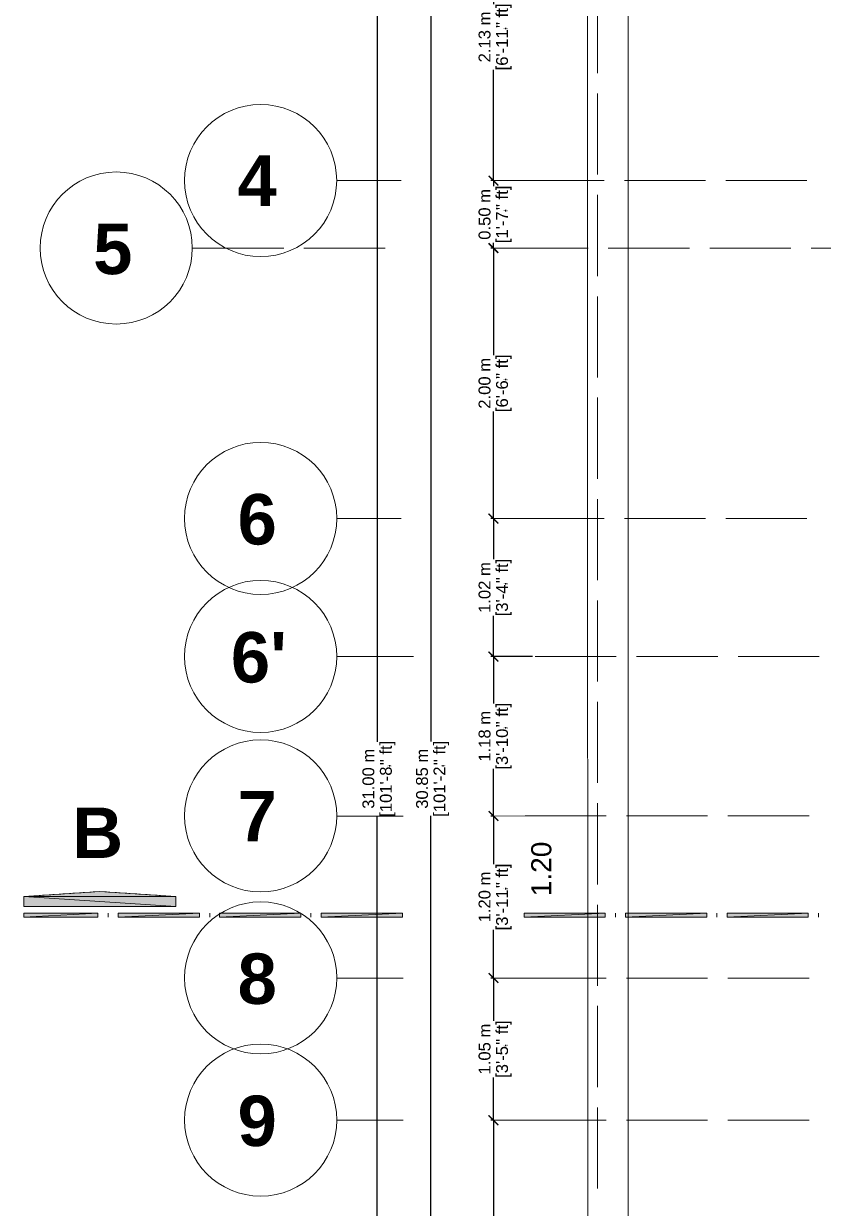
# Model space of a CAD drawing. Header units: metres. Extents: x 14 to 155, y 0 to 125.
# Drawn here: x 14.24 to 20.15, y 102.41 to 111.17 of the extents above; entities that cross this region are included whole.
import ezdxf

# ---------------------------------------------------------------- set-up
doc = ezdxf.new("R2010")
doc.units = ezdxf.units.M
doc.layers.get('Defpoints').update_dxf_attribs({"lineweight": 0})
for name, color, linetype in [('Edges', 7, 'Continuous'), ('PDF_Solid Fills', 7, 'Continuous'), ('PDF_Text', 255, 'Continuous')]:
    doc.layers.add(name, color=color, linetype=linetype)
doc.layers.add('PDF_Geometry', color=7, linetype='Continuous', true_color=0xc0c0c0)
doc.styles.add('PDF Arial', font='arial.ttf')
doc.styles.add('PDF Arial Bold', font='arialbd.ttf')
doc.styles.add('TEXTS', font='swissl.ttf')
doc.dimstyles.new('Copy of DIMTEXT', dxfattribs={"dimscale": 0.3, "dimtxt": 0.22, "dimasz": 0.18, "dimexe": 0.05, "dimexo": 0.05, "dimgap": 0.05, "dimtad": 0, "dimzin": 1, "dimdsep": 46, "dimtxsty": 'TEXTS', "dimblk": 'ARCHTICK', "dimcen": 0.1, "dimclrd": 256, "dimclre": 6, "dimclrt": 7, "dimadec": 0, "dimazin": 0, "dimtfac": 0.15, "dimtix": 1, "dimtofl": 0, "dimtmove": 1, "dimatfit": 3, "dimldrblk": 'OPEN', "dimfxl": 0, "dimtolj": 1, "dimtzin": 0, "dimarcsym": 0})

# ---------------------------------------------------------------- blocks, each defined once
blk = doc.blocks.new('_ArchTick')
at = {"color": 0, "linetype": 'ByBlock', "const_width": 0.15}
blk.add_lwpolyline([(-0.5, -0.5), (0.5, 0.5)], dxfattribs=at)
blk = doc.blocks.new('*D15')
at = {"layer": 'Defpoints', "color": 0, "transparency": 16777216}
for p in [(16.8491, 121.0868), (17.0449, 121.0868), (17.0461, 90.0848)]:
    blk.add_point(p, dxfattribs=at)
at = {"layer": 'Edges', "color": 6, "lineweight": -2, "transparency": 16777216}
for p, q in [((17.0249, 121.0868), (16.8291, 121.0868)), ((17.0261, 90.0848), (16.8291, 90.0848))]:
    blk.add_line(p, q, dxfattribs=at)
at = {"layer": 'Edges', "lineweight": -2, "transparency": 16777216}
for p, q in [((16.8491, 121.0868), (16.8491, 105.8603)), ((16.8491, 90.0848), (16.8491, 105.3112))]:
    blk.add_line(p, q, dxfattribs=at)
at = {"layer": 'Edges', "lineweight": -2, "transparency": 16777216, "xscale": 0.072, "yscale": 0.072, "zscale": 0.072}
for p, rotation in [((16.8491, 121.0868), 90), ((16.8491, 90.0848), 270)]:
    blk.add_blockref('_ArchTick', p, dxfattribs=dict(at, rotation=rotation))
at = {"layer": 'Edges', "color": 7, "transparency": 16777216, "char_height": 0.088, "attachment_point": 5, "rotation": 90, "style": 'TEXTS'}
for s, insert in [('\\A1;31.00 m', (16.7838, 105.5858)), ('\\A1;[101\'-8{\\H0.15x;\\S1/2;}" ft]', (16.9257, 105.5858))]:
    blk.add_mtext(s, dxfattribs=dict(at, insert=insert))
blk = doc.blocks.new('_Open')
at = {"color": 0, "linetype": 'ByBlock', "lineweight": -2}
for p, q in [((-1, 0.17), (0, 0)), ((-1, -0.17), (0, 0)), ((0, 0), (-1, 0))]:
    blk.add_line(p, q, dxfattribs=at)
blk = doc.blocks.new('*D16')
at = {"layer": 'Defpoints', "color": 0, "transparency": 16777216}
for p in [(17.2456, 121.0116), (17.7075, 121.0116), (17.7087, 90.1601)]:
    blk.add_point(p, dxfattribs=at)
at = {"layer": 'Edges', "color": 6, "lineweight": -2, "transparency": 16777216}
for p, q in [((17.6056, 121.0116), (17.2256, 121.0116)), ((17.6056, 90.1601), (17.2256, 90.1601))]:
    blk.add_line(p, q, dxfattribs=at)
at = {"layer": 'Edges', "lineweight": -2, "transparency": 16777216}
for p, q in [((17.2456, 121.0116), (17.2456, 105.8605)), ((17.2456, 90.1601), (17.2456, 105.3113))]:
    blk.add_line(p, q, dxfattribs=at)
at = {"layer": 'Edges', "lineweight": -2, "transparency": 16777216, "xscale": 0.072, "yscale": 0.072, "zscale": 0.072}
for p, rotation in [((17.2456, 121.0116), 90), ((17.2456, 90.1601), 270)]:
    blk.add_blockref('_ArchTick', p, dxfattribs=dict(at, rotation=rotation))
at = {"layer": 'Edges', "color": 7, "transparency": 16777216, "char_height": 0.088, "attachment_point": 5, "rotation": 90, "style": 'TEXTS'}
for s, insert in [('\\A1;30.85 m', (17.1804, 105.5859)), ('\\A1;[101\'-2{\\H0.15x;\\S3/4;}" ft]', (17.3222, 105.5859))]:
    blk.add_mtext(s, dxfattribs=dict(at, insert=insert))
blk = doc.blocks.new('*D18')
at = {"layer": 'Defpoints', "color": 0, "transparency": 16777216}
for p in [(17.7078, 112.1361), (17.7078, 110.0108), (17.7079, 110.0108)]:
    blk.add_point(p, dxfattribs=at)
at = {"layer": 'Edges', "color": 6, "lineweight": -2, "transparency": 16777216}
for p, q in [((17.7078, 112.1361), (17.6878, 112.1361)), ((17.7078, 110.0108), (17.6878, 110.0108))]:
    blk.add_line(p, q, dxfattribs=at)
at = {"layer": 'Edges', "lineweight": -2, "transparency": 16777216}
for p, q in [((17.7078, 112.1361), (17.7078, 111.3155)), ((17.7078, 110.0108), (17.7078, 110.8314))]:
    blk.add_line(p, q, dxfattribs=at)
at = {"layer": 'Edges', "lineweight": -2, "transparency": 16777216, "xscale": 0.072, "yscale": 0.072, "zscale": 0.072}
for p, rotation in [((17.7078, 112.1361), 90), ((17.7078, 110.0108), 270)]:
    blk.add_blockref('_ArchTick', p, dxfattribs=dict(at, rotation=rotation))
at = {"layer": 'Edges', "color": 7, "transparency": 16777216, "char_height": 0.088, "attachment_point": 5, "rotation": 90, "style": 'TEXTS'}
for s, insert in [('\\A1;[6\'-11{\\H0.15x;\\S3/4;}" ft]', (17.7844, 111.0735)), ('\\A1;2.13 m', (17.6425, 111.0735))]:
    blk.add_mtext(s, dxfattribs=dict(at, insert=insert))
blk = doc.blocks.new('*D19')
at = {"layer": 'Defpoints', "color": 0, "transparency": 16777216}
for p in [(17.7079, 110.0108), (17.7078, 109.5115), (17.7079, 109.5115)]:
    blk.add_point(p, dxfattribs=at)
at = {"layer": 'Edges', "color": 6, "lineweight": -2, "transparency": 16777216}
for p, q in [((17.7078, 110.0108), (17.6878, 110.0108)), ((17.7078, 109.5115), (17.6878, 109.5115))]:
    blk.add_line(p, q, dxfattribs=at)
at = {"layer": 'Edges', "lineweight": -2, "transparency": 16777216}
for p, q in [((17.7078, 110.0108), (17.7078, 109.9706)), ((17.7078, 109.5115), (17.7078, 109.5517))]:
    blk.add_line(p, q, dxfattribs=at)
at = {"layer": 'Edges', "lineweight": -2, "transparency": 16777216, "xscale": 0.072, "yscale": 0.072, "zscale": 0.072}
for p, rotation in [((17.7078, 110.0108), 90), ((17.7078, 109.5115), 270)]:
    blk.add_blockref('_ArchTick', p, dxfattribs=dict(at, rotation=rotation))
at = {"layer": 'Edges', "color": 7, "transparency": 16777216, "char_height": 0.088, "attachment_point": 5, "rotation": 90, "style": 'TEXTS'}
for s, insert in [('\\A1;0.50 m', (17.6425, 109.7611)), ('\\A1;[1\'-7{\\H0.15x;\\S3/4;}" ft]', (17.7844, 109.7611))]:
    blk.add_mtext(s, dxfattribs=dict(at, insert=insert))
blk = doc.blocks.new('*D20')
at = {"layer": 'Defpoints', "color": 0, "transparency": 16777216}
for p in [(17.7079, 109.5115), (17.7077, 107.511), (17.708, 107.511)]:
    blk.add_point(p, dxfattribs=at)
at = {"layer": 'Edges', "color": 6, "lineweight": -2, "transparency": 16777216}
for p, q in [((17.7077, 109.5115), (17.6877, 109.5115)), ((17.7077, 107.511), (17.6877, 107.511))]:
    blk.add_line(p, q, dxfattribs=at)
at = {"layer": 'Edges', "lineweight": -2, "transparency": 16777216}
for p, q in [((17.7077, 109.5115), (17.7077, 108.7207)), ((17.7077, 107.511), (17.7077, 108.3018))]:
    blk.add_line(p, q, dxfattribs=at)
at = {"layer": 'Edges', "lineweight": -2, "transparency": 16777216, "xscale": 0.072, "yscale": 0.072, "zscale": 0.072}
for p, rotation in [((17.7077, 109.5115), 90), ((17.7077, 107.511), 270)]:
    blk.add_blockref('_ArchTick', p, dxfattribs=dict(at, rotation=rotation))
at = {"layer": 'Edges', "color": 7, "transparency": 16777216, "char_height": 0.088, "attachment_point": 5, "rotation": 90, "style": 'TEXTS'}
for s, insert in [('\\A1;2.00 m', (17.6425, 108.5113)), ('\\A1;[6\'-6{\\H0.15x;\\S3/4;}" ft]', (17.7843, 108.5113))]:
    blk.add_mtext(s, dxfattribs=dict(at, insert=insert))
blk = doc.blocks.new('*D21')
at = {"layer": 'Defpoints', "color": 0, "transparency": 16777216}
for p in [(17.708, 107.511), (17.7078, 106.4901), (18.0153, 106.4901)]:
    blk.add_point(p, dxfattribs=at)
at = {"layer": 'Edges', "color": 6, "lineweight": -2, "transparency": 16777216}
for p, q in [((17.7078, 107.511), (17.6878, 107.511)), ((17.9953, 106.4901), (17.6878, 106.4901))]:
    blk.add_line(p, q, dxfattribs=at)
at = {"layer": 'Edges', "lineweight": -2, "transparency": 16777216}
for p, q in [((17.7078, 107.511), (17.7078, 107.21)), ((17.7078, 106.4901), (17.7078, 106.7911))]:
    blk.add_line(p, q, dxfattribs=at)
at = {"layer": 'Edges', "lineweight": -2, "transparency": 16777216, "xscale": 0.072, "yscale": 0.072, "zscale": 0.072}
for p, rotation in [((17.7078, 107.511), 90), ((17.7078, 106.4901), 270)]:
    blk.add_blockref('_ArchTick', p, dxfattribs=dict(at, rotation=rotation))
at = {"layer": 'Edges', "color": 7, "transparency": 16777216, "char_height": 0.088, "attachment_point": 5, "rotation": 90, "style": 'TEXTS'}
for s, insert in [('\\A1;1.02 m', (17.6425, 107.0006)), ('\\A1;[3\'-4{\\H0.15x;\\S1/4;}" ft]', (17.7844, 107.0006))]:
    blk.add_mtext(s, dxfattribs=dict(at, insert=insert))
blk = doc.blocks.new('*D22')
at = {"layer": 'Defpoints', "color": 0, "transparency": 16777216}
for p in [(18.0153, 106.4901), (17.7078, 105.3105), (17.7081, 105.3105)]:
    blk.add_point(p, dxfattribs=at)
at = {"layer": 'Edges', "color": 6, "lineweight": -2, "transparency": 16777216}
for p, q in [((17.9953, 106.4901), (17.6878, 106.4901)), ((17.7078, 105.3105), (17.6878, 105.3105))]:
    blk.add_line(p, q, dxfattribs=at)
at = {"layer": 'Edges', "lineweight": -2, "transparency": 16777216}
for p, q in [((17.7078, 106.4901), (17.7078, 106.1423)), ((17.7078, 105.3105), (17.7078, 105.6583))]:
    blk.add_line(p, q, dxfattribs=at)
at = {"layer": 'Edges', "lineweight": -2, "transparency": 16777216, "xscale": 0.072, "yscale": 0.072, "zscale": 0.072}
for p, rotation in [((17.7078, 106.4901), 90), ((17.7078, 105.3105), 270)]:
    blk.add_blockref('_ArchTick', p, dxfattribs=dict(at, rotation=rotation))
at = {"layer": 'Edges', "color": 7, "transparency": 16777216, "char_height": 0.088, "attachment_point": 5, "rotation": 90, "style": 'TEXTS'}
for s, insert in [('\\A1;[3\'-10{\\H0.15x;\\S1/2;}" ft]', (17.7844, 105.9003)), ('\\A1;1.18 m', (17.6425, 105.9003))]:
    blk.add_mtext(s, dxfattribs=dict(at, insert=insert))
blk = doc.blocks.new('*D23')
at = {"layer": 'Defpoints', "color": 0, "transparency": 16777216}
for p in [(17.7081, 105.3105), (17.7078, 104.1119), (17.7081, 104.1119)]:
    blk.add_point(p, dxfattribs=at)
at = {"layer": 'Edges', "color": 6, "lineweight": -2, "transparency": 16777216}
for p, q in [((17.7078, 105.3105), (17.6878, 105.3105)), ((17.7078, 104.1119), (17.6878, 104.1119))]:
    blk.add_line(p, q, dxfattribs=at)
at = {"layer": 'Edges', "lineweight": -2, "transparency": 16777216}
for p, q in [((17.7078, 105.3105), (17.7078, 104.9533)), ((17.7078, 104.1119), (17.7078, 104.4692))]:
    blk.add_line(p, q, dxfattribs=at)
at = {"layer": 'Edges', "lineweight": -2, "transparency": 16777216, "xscale": 0.072, "yscale": 0.072, "zscale": 0.072}
for p, rotation in [((17.7078, 105.3105), 90), ((17.7078, 104.1119), 270)]:
    blk.add_blockref('_ArchTick', p, dxfattribs=dict(at, rotation=rotation))
at = {"layer": 'Edges', "color": 7, "transparency": 16777216, "char_height": 0.088, "attachment_point": 5, "rotation": 90, "style": 'TEXTS'}
for s, insert in [('\\A1;[3\'-11{\\H0.15x;\\S1/4;}" ft]', (17.7844, 104.7112)), ('\\A1;1.20 m', (17.6425, 104.7112))]:
    blk.add_mtext(s, dxfattribs=dict(at, insert=insert))
blk = doc.blocks.new('*D24')
at = {"layer": 'Defpoints', "color": 0, "transparency": 16777216}
for p in [(17.7081, 104.1119), (17.7078, 103.0605), (17.7082, 103.0605)]:
    blk.add_point(p, dxfattribs=at)
at = {"layer": 'Edges', "color": 6, "lineweight": -2, "transparency": 16777216}
for p, q in [((17.7078, 104.1119), (17.6878, 104.1119)), ((17.7078, 103.0605), (17.6878, 103.0605))]:
    blk.add_line(p, q, dxfattribs=at)
at = {"layer": 'Edges', "lineweight": -2, "transparency": 16777216}
for p, q in [((17.7078, 104.1119), (17.7078, 103.7956)), ((17.7078, 103.0605), (17.7078, 103.3767))]:
    blk.add_line(p, q, dxfattribs=at)
at = {"layer": 'Edges', "lineweight": -2, "transparency": 16777216, "xscale": 0.072, "yscale": 0.072, "zscale": 0.072}
for p, rotation in [((17.7078, 104.1119), 90), ((17.7078, 103.0605), 270)]:
    blk.add_blockref('_ArchTick', p, dxfattribs=dict(at, rotation=rotation))
at = {"layer": 'Edges', "color": 7, "transparency": 16777216, "char_height": 0.088, "attachment_point": 5, "rotation": 90, "style": 'TEXTS'}
for s, insert in [('\\A1;1.05 m', (17.6425, 103.5862)), ('\\A1;[3\'-5{\\H0.15x;\\S1/2;}" ft]', (17.7844, 103.5862))]:
    blk.add_mtext(s, dxfattribs=dict(at, insert=insert))
blk = doc.blocks.new('*D25')
at = {"layer": 'Defpoints', "color": 0, "transparency": 16777216}
for p in [(17.7082, 103.0605), (17.7078, 99.2357), (17.7083, 99.2357)]:
    blk.add_point(p, dxfattribs=at)
at = {"layer": 'Edges', "color": 6, "lineweight": -2, "transparency": 16777216}
for p, q in [((17.7078, 103.0605), (17.6878, 103.0605)), ((17.7078, 99.2357), (17.6878, 99.2357))]:
    blk.add_line(p, q, dxfattribs=at)
at = {"layer": 'Edges', "lineweight": -2, "transparency": 16777216}
for p, q in [((17.7078, 103.0605), (17.7078, 101.3901)), ((17.7078, 99.2357), (17.7078, 100.9061))]:
    blk.add_line(p, q, dxfattribs=at)
at = {"layer": 'Edges', "lineweight": -2, "transparency": 16777216, "xscale": 0.072, "yscale": 0.072, "zscale": 0.072}
for p, rotation in [((17.7078, 103.0605), 90), ((17.7078, 99.2357), 270)]:
    blk.add_blockref('_ArchTick', p, dxfattribs=dict(at, rotation=rotation))
at = {"layer": 'Edges', "color": 7, "transparency": 16777216, "char_height": 0.088, "attachment_point": 5, "rotation": 90, "style": 'TEXTS'}
for s, insert in [('\\A1;3.82 m', (17.6425, 101.1481)), ('\\A1;[12\'-6{\\H0.15x;\\S1/2;}" ft]', (17.7844, 101.1481))]:
    blk.add_mtext(s, dxfattribs=dict(at, insert=insert))

msp = doc.modelspace()

# ---------------------------------------------------------------- linework, layer by layer
at = {"layer": 'PDF_Geometry', "color": 0, "lineweight": 5}
msp.add_lwpolyline([(18.7041, 90.0848), (18.4048, 90.3857), (18.4036, 121.0868), (40.4037, 121.0877), (40.4048, 90.3865), (40.1056, 90.3865), (40.1044, 120.7884), (18.7029, 120.7876), (18.7041, 90.3857)], dxfattribs=at)
at = {"layer": 'PDF_Geometry', "color": 0, "lineweight": 0}
for points in [[(18.4776, 111.4048), (18.4776, 110.8047)], [(18.4776, 110.6558), (18.4777, 110.0557)], [(16.5508, 110.0108), (17.0262, 110.0108)], [(17.9255, 110.0108), (18.5256, 110.0108)], [(18.6761, 110.0108), (19.2762, 110.0109)], [(19.4267, 110.0109), (20.0252, 110.0109)], [(18.4777, 109.9052), (18.4777, 109.3051)], [(15.4818, 109.5114), (16.1571, 109.5114)], [(16.306, 109.5114), (16.9061, 109.5114)], [(17.8071, 109.5115), (18.4072, 109.5115)], [(18.5561, 109.5115), (19.1562, 109.5115)], [(19.3067, 109.5115), (19.9068, 109.5116)], [(20.0572, 109.5116), (20.6573, 109.5116)], [(18.4777, 109.1547), (18.4777, 108.5546)], [(18.4777, 108.4057), (18.4777, 107.8056)], [(18.4777, 107.6551), (18.4778, 107.055)], [(16.5509, 107.511), (17.0263, 107.511)], [(17.9256, 107.5111), (18.5257, 107.5111)], [(18.6762, 107.5111), (19.2763, 107.5111)], [(19.4268, 107.5111), (20.0253, 107.5111)], [(18.4778, 106.9046), (18.4778, 106.3045)], [(16.551, 106.49), (17.1159, 106.49)], [(18.0153, 106.4901), (18.6154, 106.4901)], [(18.7658, 106.4901), (19.366, 106.4901)], [(19.5164, 106.4901), (20.1165, 106.4902)], [(18.4778, 106.1556), (18.4778, 105.5555)], [(18.4778, 105.405), (18.4779, 104.8049)], [(16.551, 105.3105), (17.0407, 105.3105)], [(17.9417, 105.3106), (18.5418, 105.3106)], [(18.6907, 105.3106), (19.2908, 105.3106)], [(19.4413, 105.3106), (20.0414, 105.3106)], [(14.2993, 104.7183), (14.3602, 104.7231)], [(14.3665, 104.7231), (14.3665, 104.7231)], [(14.3746, 104.7247), (14.4354, 104.7279)], [(14.4418, 104.7279), (14.4418, 104.7279)], [(14.4498, 104.7295), (14.509, 104.7327)], [(14.517, 104.7327), (14.517, 104.7327)], [(14.525, 104.7343), (14.5842, 104.7375)], [(14.5922, 104.7391), (14.5922, 104.7391)], [(14.5986, 104.7391), (14.6594, 104.7423)], [(14.6674, 104.744), (14.6674, 104.744)], [(14.6738, 104.744), (14.7347, 104.7472)], [(14.741, 104.7488), (14.741, 104.7488)], [(14.749, 104.7488), (14.7986, 104.7519)], [(14.7986, 104.7519), (14.8482, 104.7488)], [(14.8547, 104.7488), (14.8547, 104.7488)], [(14.8627, 104.7472), (14.9219, 104.744)], [(14.9299, 104.744), (14.9299, 104.744)], [(14.9379, 104.7424), (14.9971, 104.7392)], [(15.0051, 104.7391), (15.0051, 104.7391)], [(15.0115, 104.7375), (15.0723, 104.7343)], [(15.0787, 104.7327), (15.0787, 104.7327)], [(15.0867, 104.7327), (15.1476, 104.7295)], [(15.1539, 104.728), (15.1539, 104.728)], [(15.1619, 104.728), (15.2212, 104.7248)], [(15.2291, 104.7232), (15.2291, 104.7232)], [(15.2371, 104.7232), (15.2964, 104.7184)], [(14.2353, 104.6847), (14.2353, 104.7151), (14.2849, 104.7183)], [(14.2353, 104.6767), (14.2353, 104.6767)], [(14.2657, 104.6399), (14.2354, 104.6399), (14.2354, 104.6703)], [(14.2737, 104.6399), (14.2737, 104.6399)], [(14.3409, 104.6399), (14.2801, 104.6399)], [(14.2929, 104.7183), (14.2929, 104.7183)], [(14.3489, 104.6399), (14.3489, 104.6399)], [(14.4162, 104.6399), (14.3553, 104.6399)], [(14.4226, 104.6399), (14.4226, 104.6399)], [(14.4914, 104.6399), (14.4305, 104.6399)], [(14.4978, 104.6399), (14.4978, 104.6399)], [(14.565, 104.6399), (14.5057, 104.6399)], [(14.573, 104.6399), (14.573, 104.6399)], [(14.6402, 104.6399), (14.581, 104.6399)], [(14.6482, 104.6399), (14.6482, 104.6399)], [(14.7154, 104.6399), (14.6562, 104.6399)], [(14.7234, 104.6399), (14.7234, 104.6399)], [(14.7906, 104.6399), (14.7314, 104.6399)], [(14.7987, 104.6399), (14.7987, 104.6399)], [(14.8659, 104.6399), (14.805, 104.6399)], [(14.8739, 104.6399), (14.8739, 104.6399)], [(14.9411, 104.6399), (14.8802, 104.6399)], [(14.9475, 104.6399), (14.9475, 104.6399)], [(15.0163, 104.6399), (14.9554, 104.6399)], [(15.0227, 104.6399), (15.0227, 104.6399)], [(15.0915, 104.6399), (15.0307, 104.6399)], [(15.0979, 104.6399), (15.0979, 104.6399)], [(15.1651, 104.6399), (15.1059, 104.6399)], [(15.1731, 104.6399), (15.1731, 104.6399)], [(15.2403, 104.6399), (15.1811, 104.6399)], [(15.2483, 104.6399), (15.2483, 104.6399)], [(15.3156, 104.6399), (15.2563, 104.6399)], [(15.3043, 104.7183), (15.3043, 104.7183)], [(15.3108, 104.7183), (15.3603, 104.7151), (15.3604, 104.6847)], [(15.3236, 104.6399), (15.3236, 104.6399)], [(15.3604, 104.6703), (15.3604, 104.6399), (15.33, 104.6399)], [(15.3604, 104.6768), (15.3604, 104.6768)], [(18.4779, 104.6545), (18.4779, 104.0544)], [(14.2353, 104.5615), (14.2353, 104.5919)], [(14.8595, 104.5615), (14.8595, 104.5919)], [(15.61, 104.5616), (15.61, 104.5919)], [(16.359, 104.5616), (16.359, 104.592)], [(18.6091, 104.5617), (18.6091, 104.5921)], [(19.3596, 104.5617), (19.3596, 104.5921)], [(20.1102, 104.5617), (20.1102, 104.5921)], [(16.551, 104.1119), (17.0407, 104.1119)], [(17.9418, 104.1119), (18.5419, 104.1119)], [(18.6907, 104.1119), (19.2909, 104.112)], [(19.4413, 104.112), (20.0414, 104.112)], [(18.4779, 103.9055), (18.4779, 103.3054)], [(18.4779, 103.1549), (18.4779, 102.5548)], [(16.5511, 103.0604), (17.0408, 103.0604)], [(17.9418, 103.0605), (18.5419, 103.0605)], [(18.6908, 103.0605), (19.2909, 103.0605)], [(19.4414, 103.0605), (20.0415, 103.0605)]]:
    msp.add_lwpolyline(points, dxfattribs=at)
for points in [[(17.7079, 110.0108), (18.3288, 110.0108)], [(17.7079, 109.5115), (18.3288, 109.5115)], [(17.708, 107.511), (18.3289, 107.5111)], [(17.7081, 105.3105), (18.329, 105.3106)], [(14.7986, 104.7519), (15.3603, 104.7151), (14.2353, 104.7151)], [(15.3604, 104.7151), (14.2353, 104.7151), (15.3604, 104.6399)], [(14.2353, 104.7151), (15.3604, 104.6399), (14.2353, 104.6399)], [(14.7842, 104.5615), (14.7842, 104.5919), (14.2353, 104.5615)], [(14.7842, 104.5919), (14.2353, 104.5615), (14.2353, 104.5919)], [(15.5348, 104.5616), (15.5348, 104.5919), (14.9347, 104.5615)], [(15.5348, 104.5919), (14.9347, 104.5615), (14.9347, 104.5919)], [(16.2838, 104.5616), (16.2838, 104.592), (15.6837, 104.5616)], [(16.2838, 104.592), (15.6837, 104.5616), (15.6837, 104.5919)], [(17.0343, 104.5616), (17.0343, 104.592), (16.4342, 104.5616)], [(17.0343, 104.592), (16.4342, 104.5616), (16.4342, 104.592)], [(18.5339, 104.5617), (18.5339, 104.592), (17.9338, 104.5616)], [(18.5339, 104.592), (17.9338, 104.5616), (17.9338, 104.592)], [(19.2845, 104.5617), (19.2845, 104.5921), (18.6843, 104.5617)], [(19.2845, 104.5921), (18.6843, 104.5617), (18.6843, 104.5921)], [(20.0351, 104.5617), (20.0351, 104.5921), (19.4349, 104.5617)], [(20.0351, 104.5921), (19.4349, 104.5617), (19.4349, 104.5921)], [(17.7081, 104.1119), (18.329, 104.1119)], [(17.7082, 103.0605), (18.3291, 103.0605)]]:
    msp.add_lwpolyline(points, close=True, dxfattribs=at)
for centre in [(15.9867, 110.0116), (14.9193, 109.5123), (15.9868, 107.5119), (15.9869, 106.4908), (15.9869, 105.3114), (15.987, 104.1127), (15.987, 103.0613)]:
    msp.add_circle(centre, 0.5625, dxfattribs=at)
at = {"layer": 'PDF_Solid Fills', "color": 0, "transparency": 33554559}
for points in [[(14.2353, 104.7151), (15.3604, 104.7151), (14.7986, 104.7518)], [(14.2353, 104.7151), (15.3604, 104.6399), (15.3604, 104.7151)], [(14.2353, 104.6399), (15.3604, 104.6399), (14.2353, 104.7151)], [(14.2353, 104.5919), (14.2353, 104.5614), (14.7842, 104.5919)], [(14.2353, 104.5614), (14.7842, 104.5614), (14.7842, 104.5919)], [(14.9347, 104.5919), (14.9347, 104.5614), (15.5348, 104.5919)], [(14.9347, 104.5614), (15.5348, 104.5615), (15.5348, 104.5919)], [(15.6836, 104.5919), (15.6836, 104.5615), (16.2838, 104.592)], [(15.6836, 104.5615), (16.2838, 104.5615), (16.2838, 104.592)], [(16.4342, 104.592), (16.4342, 104.5615), (17.0344, 104.592)], [(16.4342, 104.5615), (17.0344, 104.5615), (17.0344, 104.592)], [(17.9338, 104.592), (17.9338, 104.5616), (18.5339, 104.592)], [(17.9338, 104.5616), (18.5339, 104.5616), (18.5339, 104.592)], [(18.6843, 104.5921), (18.6843, 104.5616), (19.2845, 104.5921)], [(18.6843, 104.5616), (19.2845, 104.5616), (19.2845, 104.5921)], [(19.4348, 104.5921), (19.4348, 104.5616), (20.035, 104.5921)], [(19.4348, 104.5616), (20.035, 104.5616), (20.035, 104.5921)]]:
    msp.add_solid(points, dxfattribs=at)

# ---------------------------------------------------------------- texts
at = {"layer": 'PDF_Text', "color": 0, "attachment_point": 7}
for s, insert, char_height, rotation, style in [('4', (15.8163, 109.8235), 0.3732, 0.0022, 'PDF Arial Bold'), ('5', (14.7489, 109.3136), 0.3732, 0.0022, 'PDF Arial Bold'), ('6', (15.8164, 107.3137), 0.3732, 0.0022, 'PDF Arial Bold'), ("6'", (15.7668, 106.2927), 0.37323, 0.0022, 'PDF Arial Bold'), ('7', (15.8165, 105.1232), 0.3732, 0.0022, 'PDF Arial Bold'), ('B', (14.5938, 105), 0.3732, 0.0022, 'PDF Arial Bold'), ('1.20', (18.1378, 104.7168), 0.14868, 90.0022, 'PDF Arial'), ('8', (15.8165, 103.9151), 0.3732, 0.0022, 'PDF Arial Bold'), ('9', (15.8165, 102.8636), 0.3732, 0.0022, 'PDF Arial Bold')]:
    msp.add_mtext(s, dxfattribs=dict(at, insert=insert, char_height=char_height, rotation=rotation, style=style))

# ---------------------------------------------------------------- dimensions: what is measured, and where the dimension line sits
at = {"layer": 'Edges'}
for base, p1, p2, picture, middle in [((16.8491, 121.0868), (17.0461, 90.0848), (17.0449, 121.0868), '*D15', (16.8491, 105.5858)), ((17.2456, 121.0116), (17.7087, 90.1601), (17.7075, 121.0116), '*D16', (17.2456, 105.5859)), ((17.7078, 110.0108), (17.7078, 112.1361), (17.7079, 110.0108), '*D18', (17.7078, 111.0735)), ((17.7078, 109.5115), (17.7079, 110.0108), (17.7079, 109.5115), '*D19', (17.7078, 109.7611)), ((17.7077, 107.511), (17.7079, 109.5115), (17.708, 107.511), '*D20', (17.7077, 108.5113)), ((17.7078, 106.4901), (17.708, 107.511), (18.0153, 106.4901), '*D21', (17.7078, 107.0006)), ((17.7078, 105.3105), (18.0153, 106.4901), (17.7081, 105.3105), '*D22', (17.7078, 105.9003)), ((17.7078, 104.1119), (17.7081, 105.3105), (17.7081, 104.1119), '*D23', (17.7078, 104.7112)), ((17.7078, 103.0605), (17.7081, 104.1119), (17.7082, 103.0605), '*D24', (17.7078, 103.5862)), ((17.7078, 99.2357), (17.7082, 103.0605), (17.7083, 99.2357), '*D25', (17.7078, 101.1481))]:
    dim = msp.add_linear_dim(base=base, p1=p1, p2=p2, angle=90, dimstyle='Copy of DIMTEXT', override={"dimscale": 0.4, "dimpost": ' m\\X', "dimfxl": 0.9, "dimfxlon": 1}, dxfattribs=at)
    dim.commit()
    dim.dimension.update_dxf_attribs({"geometry": picture, "text_midpoint": middle})

doc.saveas('drawing.dxf')
